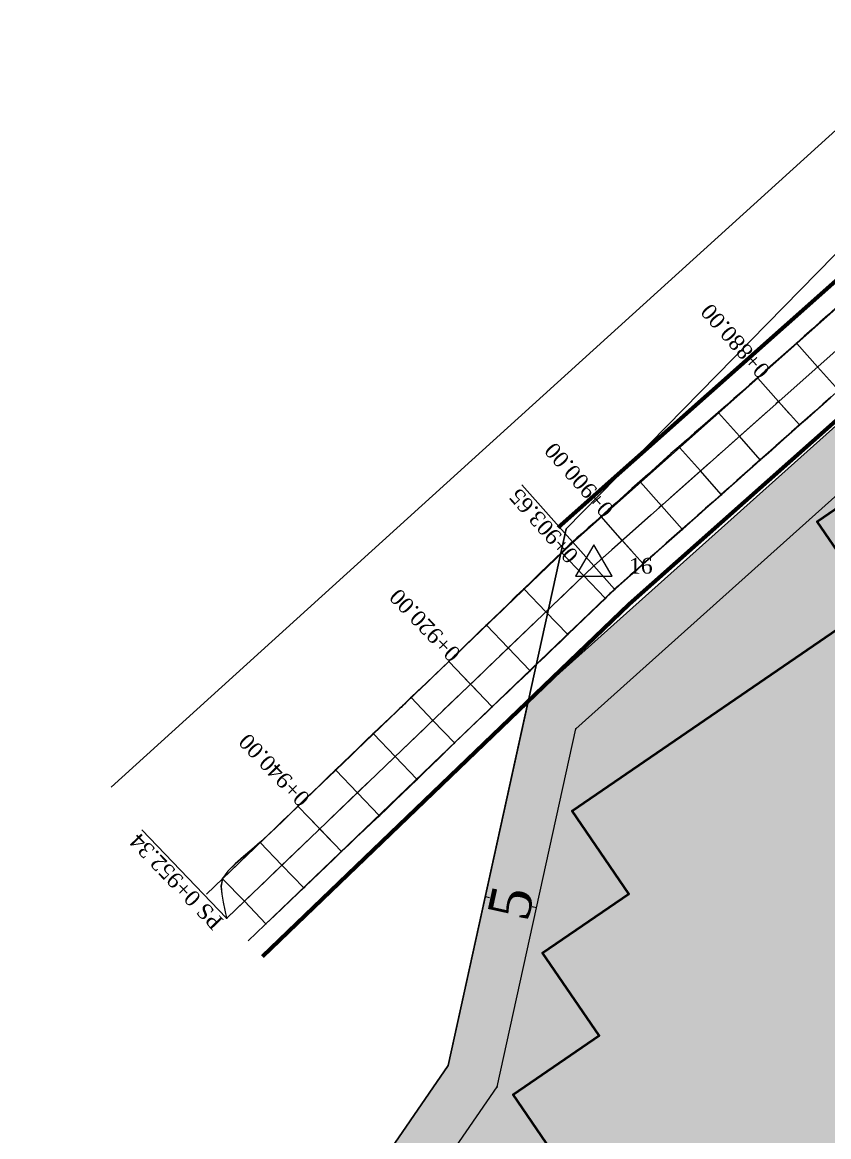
# Model space of a CAD drawing. Header units: metres. Extents: x 478603 to 489313, y 4282657 to 4289463.
# Drawn here: x 479229.6 to 479306.8, y 4287593.2 to 4287699.8 of the extents above; entities that cross this region are included whole.
import ezdxf

# ---------------------------------------------------------------- set-up
doc = ezdxf.new("R2010")
doc.units = ezdxf.units.M
for name, color, linetype, lineweight in [('ADAKENARI', 18, 'Continuous', 0), ('EKS', 5, 'Continuous', 0), ('EKSENLER', 3, 'Continuous', 0), ('EYLUL_REV', 8, 'Continuous', 0), ('HAT_HIZLI_TREN', 18, 'Continuous', 0), ('HDA', 30, 'Continuous', 0), ('HDO', 30, 'Continuous', 0), ('KALDIRIM', 11, 'Continuous', 0), ('KDA', 150, 'Continuous', 20), ('KDO', 150, 'Continuous', 20), ('KYA', 1, 'Continuous', 20), ('KYO', 1, 'Continuous', 20), ('PARSEL_ALAN', 254, 'Continuous', 0), ('PARSEL_SERA_ALAN', 9, 'Continuous', 40), ('PL_ALİNMAN', 1, 'Continuous', 0), ('PL_ENKESIT', 1, 'Continuous', 0), ('PL_KM', 4, 'Continuous', 0), ('PL_KMYAZI', 30, 'Continuous', 0), ('PL_SEMBOL', 7, 'Continuous', 0), ('PL_SOME', 7, 'Continuous', 0), ('PL_TOTFKM', 7, 'Continuous', 0), ('ROL_CEPHE', 1, 'Continuous', 0), ('SEV_KYA_HDA', 3, 'Continuous', 0), ('SEV_KYO_HDO', 3, 'Continuous', 0), ('SEV_YKA_KDA', 3, 'Continuous', 0), ('SEV_YKO_KDO', 3, 'Continuous', 0), ('SNR_PLANONAMAA', 233, 'Continuous', 0), ('SNR_YAPIYAK', 18, 'Continuous', 0), ('YKA', 33, 'Continuous', 0), ('YKO', 33, 'Continuous', 0)]:
    doc.layers.add(name, color=color, linetype=linetype, lineweight=lineweight)
doc.styles.get("Standard").update_dxf_attribs({"font": 'times.ttf'})

# ---------------------------------------------------------------- blocks, each defined once
blk = doc.blocks.new('3')
at = {"layer": 'PL_SEMBOL'}
for p, q in [((0, 2), (-1.75, -1)), ((1.75, -1), (0, 2)), ((0.125, 0.125), (-0.125, -0.125)), ((-0.125, 0.125), (0.125, -0.125)), ((-1.75, -1), (1.75, -1))]:
    blk.add_line(p, q, dxfattribs=at)

msp = doc.modelspace()

# ---------------------------------------------------------------- hatches: boundary and pattern name
at = {"layer": 'PARSEL_ALAN'}
msp.add_hatch(color=256, dxfattribs=at).paths.add_polyline_path([(479429.65, 4287416.69), (479371.07, 4287452.6), (479351.64, 4287464.65), (479322.49, 4287488.72), (479283.68, 4287509.41), (479286.76, 4287515.02), (479229.63, 4287540.63), (479270.39, 4287599.96), (479278.04, 4287634.83), (479388.45, 4287733.64), (479502.7, 4287618.71), (479572.02, 4287670.37), (479621.96, 4287651.52), (479656.56, 4287644.88), (479582.18, 4287593.92), (479604.78, 4287560.92), (479505.79, 4287493.1), (479517.09, 4287476.6)])
at = {"layer": 'PARSEL_SERA_ALAN'}
msp.add_hatch(color=256, dxfattribs=at).paths.add_polyline_path([(479587.66, 4287647.38), (479595.91, 4287653.03), (479601.34, 4287645.11), (479609.59, 4287650.77), (479615.01, 4287642.85), (479619.14, 4287645.67), (479624.56, 4287637.75), (479570.94, 4287601.01), (479592.65, 4287569.34), (479493.65, 4287501.51), (479509.93, 4287477.75), (479431.56, 4287424.06), (479426.13, 4287431.98), (479422.01, 4287429.16), (479416.58, 4287437.07), (479412.46, 4287434.25), (479407.03, 4287442.17), (479402.91, 4287439.34), (479392.05, 4287455.18), (479387.93, 4287452.36), (479382.5, 4287460.28), (479378.38, 4287457.45), (479372.95, 4287465.37), (479368.83, 4287462.54), (479363.4, 4287470.46), (479359.28, 4287467.64), (479353.85, 4287475.56), (479349.73, 4287472.73), (479338.87, 4287488.57), (479334.75, 4287485.74), (479323.9, 4287501.58), (479319.77, 4287498.76), (479314.35, 4287506.68), (479310.22, 4287503.85), (479304.8, 4287511.77), (479300.67, 4287508.94), (479289.82, 4287524.78), (479285.7, 4287521.96), (479280.27, 4287529.88), (479276.14, 4287527.05), (479270.72, 4287534.97), (479266.59, 4287532.14), (479261.17, 4287540.06), (479257.04, 4287537.24), (479251.62, 4287545.16), (479246.19, 4287553.08), (479266.82, 4287567.21), (479261.39, 4287575.13), (479282.01, 4287589.26), (479276.59, 4287597.18), (479284.84, 4287602.83), (479279.41, 4287610.75), (479287.66, 4287616.4), (479282.24, 4287624.32), (479311.11, 4287644.1), (479305.68, 4287652.02), (479363.43, 4287691.58), (479358, 4287699.5), (479391, 4287722.11), (479407.28, 4287698.35), (479411.41, 4287701.18), (479422.26, 4287685.34), (479426.38, 4287688.17), (479442.66, 4287664.41), (479446.78, 4287667.23), (479463.06, 4287643.47), (479467.19, 4287646.3), (479483.46, 4287622.54), (479487.59, 4287625.37), (479498.44, 4287609.53), (479576.81, 4287663.22)])

# ---------------------------------------------------------------- linework, layer by layer
at = {"layer": 'ADAKENARI', "lineweight": 100}
for p, q in [((479381.72, 4287741.04), (479280.91, 4287651.45)), ((479287.7, 4287644.1), (479388.45, 4287733.64)), ((479252.6, 4287610.4), (479287.7, 4287644.1))]:
    msp.add_line(p, q, dxfattribs=at)
at = {"layer": 'ADAKENARI'}
msp.add_polyline3d([(479286.76, 4287515.02, 0), (479229.63, 4287540.63, 0), (479270.39, 4287599.96, 0), (479278.04, 4287634.83, 0)], dxfattribs=at)
at = {"layer": 'EKS'}
for p in [(479305.73, 4287666.81, 902.35), (479301.99, 4287663.49, 902.3), (479298.25, 4287660.17, 902.25), (479294.51, 4287656.85, 902.2), (479290.78, 4287653.52, 902.15), (479287.04, 4287650.2, 902.1), (479284.31, 4287647.78, 902.06), (479283.34, 4287646.84, 902.05), (479279.73, 4287643.38, 902), (479276.12, 4287639.92, 901.95), (479272.52, 4287636.45, 901.9), (479268.91, 4287632.99, 901.85), (479265.3, 4287629.53, 901.8), (479261.7, 4287626.07, 901.75), (479258.09, 4287622.6, 901.7), (479254.48, 4287619.14, 901.65), (479250.88, 4287615.68, 901.6), (479249.19, 4287614.06, 901.6)]:
    msp.add_point(p, dxfattribs=at)
at = {"layer": 'EKSENLER'}
for p, q in [((479284.31, 4287647.78), (479385.09, 4287737.34)), ((479249.19, 4287614.06), (479284.31, 4287647.78))]:
    msp.add_line(p, q, dxfattribs=at)
at = {"layer": 'EYLUL_REV'}
msp.add_polyline3d([(479396.81, 4287763.06, 0), (479353.92, 4287722.46, 0), (479344.84, 4287703.94, 0), (479334.32, 4287692.88, 0), (479327.35, 4287687.73, 0), (479322.65, 4287685.28, 0), (479308.9, 4287679.1, 0), (479281.66, 4287651.32, 0), (479270.39, 4287599.96, 0), (479229.63, 4287540.63, 0)], dxfattribs=at)
at = {"layer": 'HAT_HIZLI_TREN'}
msp.add_line((479379.12, 4287754.41, 119.22), (479238.15, 4287626.61, 119.22), dxfattribs=at)
at = {"layer": 'HDA'}
for points in [[(479307.46, 4287672.38, 902.28), (479306.72, 4287671.72, 902.27), (479305.97, 4287671.05, 902.26), (479305.22, 4287670.39, 902.25), (479304.47, 4287669.72, 902.24), (479303.73, 4287669.06, 902.24), (479302.98, 4287668.4, 902.23), (479302.23, 4287667.73, 902.22), (479301.48, 4287667.07, 902.21), (479300.74, 4287666.4, 902.2), (479299.99, 4287665.74, 902.19), (479299.24, 4287665.07, 902.18), (479298.49, 4287664.41, 902.17), (479297.75, 4287663.75, 902.16), (479297, 4287663.08, 902.15), (479296.25, 4287662.42, 902.14), (479295.5, 4287661.75, 902.13), (479294.76, 4287661.09, 902.12), (479294.01, 4287660.42, 902.11), (479293.26, 4287659.76, 902.1), (479292.51, 4287659.1, 902.09), (479291.77, 4287658.43, 902.08), (479291.02, 4287657.77, 902.07), (479290.28, 4287657.11, 902.06), (479289.53, 4287656.44, 902.05), (479288.78, 4287655.77, 902.04), (479288.02, 4287655.1, 902.03), (479287.25, 4287654.42, 902.02), (479286.49, 4287653.74, 902.01), (479285.75, 4287653.08, 902), (479285.04, 4287652.45, 901.99), (479284.41, 4287651.89, 901.98), (479283.82, 4287651.37, 901.97), (479283.26, 4287650.87, 901.96), (479282.73, 4287650.41, 901.96), (479282.31, 4287650.03, 901.95), (479282.06, 4287649.8, 901.96), (479281.9, 4287649.64, 901.97), (479281.76, 4287649.5, 901.98), (479281.57, 4287649.32, 901.98), (479281.25, 4287649.01, 902), (479280.68, 4287648.46, 901.99), (479279.96, 4287647.77, 901.98), (479279.19, 4287647.04, 901.97), (479278.41, 4287646.29, 901.96), (479277.65, 4287645.55, 901.95), (479276.9, 4287644.84, 901.94), (479276.18, 4287644.15, 901.93), (479275.47, 4287643.46, 901.92), (479274.75, 4287642.77, 901.91), (479274.04, 4287642.09, 901.9), (479272.26, 4287640.38, 901.96)], [(479265.26, 4287633.66, 901.88), (479263.22, 4287631.7, 901.75), (479262.5, 4287631.01, 901.74), (479261.78, 4287630.32, 901.73), (479261.05, 4287629.62, 901.72), (479260.33, 4287628.93, 901.71), (479259.61, 4287628.24, 901.7), (479258.89, 4287627.54, 901.69), (479258.17, 4287626.85, 901.68), (479257.44, 4287626.16, 901.67), (479256.72, 4287625.47, 901.66), (479256, 4287624.77, 901.65), (479255.29, 4287624.08, 901.64), (479254.58, 4287623.39, 901.63), (479253.87, 4287622.69, 901.62), (479253.14, 4287622, 901.61), (479252.4, 4287621.31, 901.6), (479251.61, 4287620.62, 901.59), (479250.81, 4287619.94, 901.58), (479250.02, 4287619.25, 901.57), (479249.3, 4287618.56, 901.56), (479248.79, 4287617.85, 901.55), (479248.65, 4287617.11, 901.55), (479248.71, 4287616.35, 901.55), (479248.85, 4287615.59, 901.55), (479249.01, 4287614.83, 901.55), (479249.18, 4287614.06, 901.55)]]:
    msp.add_polyline3d(points, dxfattribs=at)
for p in [(479303.73, 4287669.06, 902.24), (479299.99, 4287665.74, 902.19), (479296.25, 4287662.42, 902.14), (479292.51, 4287659.1, 902.09), (479288.78, 4287655.77, 902.04), (479285.04, 4287652.45, 901.99), (479282.31, 4287650.03, 901.95), (479281.25, 4287649.01, 902), (479277.65, 4287645.55, 901.95), (479274.04, 4287642.09, 901.9), (479263.22, 4287631.7, 901.75), (479259.61, 4287628.24, 901.7), (479256, 4287624.77, 901.65), (479252.4, 4287621.31, 901.6), (479248.79, 4287617.85, 901.55), (479249.18, 4287614.06, 901.55)]:
    msp.add_point(p, dxfattribs=at)
at = {"layer": 'HDO'}
for points in [[(479306.98, 4287663.9, 902.23), (479306.23, 4287663.23, 902.22), (479305.48, 4287662.57, 902.21), (479304.74, 4287661.9, 902.2), (479303.99, 4287661.24, 902.19), (479303.24, 4287660.57, 902.18), (479302.49, 4287659.91, 902.17), (479301.75, 4287659.25, 902.16), (479301, 4287658.58, 902.15), (479300.25, 4287657.92, 902.14), (479299.5, 4287657.25, 902.13), (479298.76, 4287656.59, 902.12), (479298.01, 4287655.92, 902.11), (479297.26, 4287655.26, 902.1), (479296.51, 4287654.6, 902.09), (479295.77, 4287653.93, 902.08), (479295.02, 4287653.27, 902.07), (479294.28, 4287652.61, 902.06), (479293.53, 4287651.94, 902.05), (479292.78, 4287651.27, 902.04), (479292.02, 4287650.6, 902.03), (479291.25, 4287649.92, 902.02), (479290.49, 4287649.24, 902.01), (479289.75, 4287648.58, 902), (479289.04, 4287647.95, 901.99), (479288.4, 4287647.39, 901.98), (479287.81, 4287646.86, 901.97), (479287.24, 4287646.36, 901.96), (479286.72, 4287645.9, 901.96), (479286.31, 4287645.53, 901.95), (479286.09, 4287645.32, 901.96), (479285.96, 4287645.21, 901.97), (479285.86, 4287645.1, 901.98), (479285.71, 4287644.96, 901.98), (479285.42, 4287644.67, 902), (479284.85, 4287644.13, 901.99), (479284.14, 4287643.44, 901.98), (479283.37, 4287642.7, 901.97), (479282.58, 4287641.95, 901.96), (479281.81, 4287641.21, 901.95), (479281.07, 4287640.5, 901.94), (479280.35, 4287639.8, 901.93), (479279.63, 4287639.12, 901.92), (479278.92, 4287638.43, 901.91), (479278.21, 4287637.75, 901.9), (479275.84, 4287635.47, 901.96)], [(479270.15, 4287630.01, 901.9), (479267.39, 4287627.36, 901.75), (479266.67, 4287626.67, 901.74), (479265.94, 4287625.97, 901.73), (479265.22, 4287625.28, 901.72), (479264.5, 4287624.59, 901.71), (479263.78, 4287623.89, 901.7), (479263.06, 4287623.2, 901.69), (479262.34, 4287622.51, 901.68), (479261.62, 4287621.82, 901.67), (479260.9, 4287621.12, 901.66), (479260.17, 4287620.43, 901.65), (479258.7, 4287619.01, 901.7)]]:
    msp.add_polyline3d(points, dxfattribs=at)
for p in [(479303.99, 4287661.24, 902.19), (479300.25, 4287657.92, 902.14), (479296.51, 4287654.6, 902.09), (479292.78, 4287651.27, 902.04), (479289.04, 4287647.95, 901.99), (479286.31, 4287645.53, 901.95), (479285.42, 4287644.67, 902), (479281.81, 4287641.21, 901.95), (479278.21, 4287637.75, 901.9), (479267.39, 4287627.36, 901.75), (479263.78, 4287623.89, 901.7), (479260.17, 4287620.43, 901.65), (479249.19, 4287614.05, 901.55)]:
    msp.add_point(p, dxfattribs=at)
at = {"layer": 'KALDIRIM'}
for p, q in [((479383.07, 4287739.56), (479282.27, 4287649.98)), ((479286.34, 4287645.57), (479387.11, 4287735.12)), ((479282.27, 4287649.98), (479247.27, 4287616.37)), ((479251.26, 4287611.89), (479286.34, 4287645.57))]:
    msp.add_line(p, q, dxfattribs=at)
at = {"layer": 'KDA'}
msp.add_polyline3d([(479270.97, 4287639.13, 901.91), (479270.94, 4287639.1, 901.9), (479270.91, 4287639.07, 901.9), (479270.85, 4287639.02, 901.89), (479270.73, 4287638.9, 901.87), (479270.44, 4287638.62, 901.82), (479269.83, 4287638.04, 901.77), (479269.06, 4287637.31, 901.7), (479268.24, 4287636.53, 901.64), (479267.46, 4287635.78, 901.57), (479266.82, 4287635.17, 901.52), (479266.45, 4287634.81, 901.63), (479266.23, 4287634.59, 901.7), (479266.06, 4287634.43, 901.75), (479265.91, 4287634.28, 901.79), (479265.77, 4287634.14, 901.84)], dxfattribs=at)
for p in [(479270.44, 4287638.62, 901.82), (479266.82, 4287635.17, 901.52)]:
    msp.add_point(p, dxfattribs=at)
at = {"layer": 'KDO'}
for points in [[(479274.66, 4287634.35, 901.9), (479274.74, 4287634.43, 901.88), (479274.81, 4287634.5, 901.87), (479274.85, 4287634.54, 901.86), (479274.82, 4287634.51, 901.85), (479274.59, 4287634.29, 901.8), (479274, 4287633.72, 901.78), (479273.21, 4287632.96, 901.74), (479272.37, 4287632.16, 901.7), (479271.58, 4287631.4, 901.67), (479270.99, 4287630.83, 901.64), (479270.75, 4287630.6, 901.75), (479270.72, 4287630.57, 901.77), (479270.76, 4287630.61, 901.78), (479270.82, 4287630.67, 901.82), (479270.9, 4287630.74, 901.85)], [(479256.66, 4287617.07, 901.66), (479256.72, 4287617.13, 901.64), (479256.77, 4287617.18, 901.62), (479256.8, 4287617.21, 901.62), (479256.77, 4287617.18, 901.61), (479256.56, 4287616.98, 901.55), (479256.03, 4287616.47, 901.55), (479255.32, 4287615.79, 901.54), (479254.55, 4287615.05, 901.53), (479253.76, 4287614.28, 901.52), (479252.95, 4287613.51, 901.52)]]:
    msp.add_polyline3d(points, dxfattribs=at)
for p in [(479274.59, 4287634.29, 901.8), (479270.99, 4287630.83, 901.64), (479256.56, 4287616.98, 901.55), (479252.95, 4287613.51, 901.52)]:
    msp.add_point(p, dxfattribs=at)
at = {"layer": 'KYA'}
for points in [[(479307.44, 4287672.41, 902.67), (479306.69, 4287671.74, 902.65), (479305.94, 4287671.08, 902.63), (479305.2, 4287670.42, 902.61), (479304.45, 4287669.75, 902.59), (479303.7, 4287669.09, 902.57), (479302.96, 4287668.42, 902.56), (479302.21, 4287667.75, 902.54), (479301.46, 4287667.09, 902.52), (479300.72, 4287666.42, 902.5), (479299.97, 4287665.76, 902.48), (479299.22, 4287665.1, 902.5), (479298.47, 4287664.43, 902.53), (479297.72, 4287663.77, 902.55), (479296.97, 4287663.11, 902.58), (479296.22, 4287662.45, 902.6), (479295.47, 4287661.79, 902.69), (479294.71, 4287661.14, 902.78), (479293.96, 4287660.48, 902.87), (479293.2, 4287659.83, 902.96), (479292.45, 4287659.17, 903.05), (479291.7, 4287658.51, 903.03), (479290.96, 4287657.84, 903.01), (479290.21, 4287657.18, 902.98), (479289.47, 4287656.51, 902.96), (479288.72, 4287655.84, 902.93), (479287.96, 4287655.16, 902.86), (479287.2, 4287654.48, 902.79), (479286.44, 4287653.8, 902.72), (479285.7, 4287653.13, 902.65), (479285, 4287652.5, 902.59), (479284.37, 4287651.93, 902.57), (479283.78, 4287651.41, 902.55), (479283.22, 4287650.91, 902.54), (479282.7, 4287650.45, 902.52), (479282.27, 4287650.07, 902.51), (479282.02, 4287649.84, 902.5), (479281.86, 4287649.68, 902.49), (479281.72, 4287649.54, 902.49), (479281.54, 4287649.36, 902.48), (479281.22, 4287649.05, 902.47), (479280.64, 4287648.49, 902.45), (479279.93, 4287647.81, 902.43), (479279.16, 4287647.07, 902.41), (479278.39, 4287646.32, 902.38), (479277.62, 4287645.58, 902.36), (479276.87, 4287644.86, 902.29), (479276.14, 4287644.15, 902.23), (479275.42, 4287643.45, 902.16), (479274.71, 4287642.76, 902.1), (479274.03, 4287642.1, 902.04), (479273.39, 4287641.48, 902.01), (479272.78, 4287640.88, 901.99), (479272.17, 4287640.3, 901.96), (479271.57, 4287639.71, 901.93), (479270.97, 4287639.13, 901.91)], [(479265.77, 4287634.14, 901.84), (479265.28, 4287633.68, 901.88), (479264.79, 4287633.22, 901.92), (479264.29, 4287632.75, 901.96), (479263.77, 4287632.26, 902.01), (479263.2, 4287631.72, 902.05), (479262.53, 4287631.08, 902.01), (479261.82, 4287630.39, 901.95), (479261.08, 4287629.67, 901.9), (479260.34, 4287628.96, 901.85), (479259.6, 4287628.24, 901.8), (479258.88, 4287627.54, 901.79), (479258.15, 4287626.85, 901.78), (479257.43, 4287626.16, 901.77), (479256.71, 4287625.47, 901.76), (479256, 4287624.78, 901.76), (479255.28, 4287624.09, 901.75), (479254.57, 4287623.4, 901.74), (479253.86, 4287622.7, 901.73), (479253.14, 4287622.01, 901.72), (479252.39, 4287621.32, 901.71), (479251.6, 4287620.63, 901.7), (479250.8, 4287619.95, 901.69), (479250.01, 4287619.26, 901.69), (479249.3, 4287618.57, 901.68), (479248.78, 4287617.86, 901.67), (479248.64, 4287617.12, 901.65), (479248.71, 4287616.36, 901.64), (479248.84, 4287615.6, 901.62), (479249.01, 4287614.83, 901.6), (479249.18, 4287614.06, 901.58)]]:
    msp.add_polyline3d(points, dxfattribs=at)
for p in [(479303.7, 4287669.09, 902.57), (479299.97, 4287665.76, 902.48), (479296.22, 4287662.45, 902.6), (479292.45, 4287659.17, 903.05), (479288.72, 4287655.84, 902.93), (479285, 4287652.5, 902.59), (479282.27, 4287650.07, 902.51), (479281.22, 4287649.05, 902.47), (479277.62, 4287645.58, 902.36), (479274.03, 4287642.1, 902.04), (479263.2, 4287631.72, 902.05), (479259.6, 4287628.24, 901.8), (479256, 4287624.78, 901.76), (479252.39, 4287621.32, 901.71), (479248.78, 4287617.86, 901.67), (479249.18, 4287614.06, 901.58)]:
    msp.add_point(p, dxfattribs=at)
at = {"layer": 'KYO'}
for points in [[(479307, 4287663.88, 902.49), (479306.25, 4287663.21, 902.48), (479305.5, 4287662.55, 902.46), (479304.75, 4287661.88, 902.45), (479304, 4287661.22, 902.44), (479303.26, 4287660.56, 902.43), (479302.51, 4287659.89, 902.42), (479301.76, 4287659.23, 902.41), (479301.02, 4287658.56, 902.41), (479300.27, 4287657.9, 902.4), (479299.52, 4287657.23, 902.38), (479298.77, 4287656.57, 902.37), (479298.02, 4287655.91, 902.35), (479297.28, 4287655.24, 902.34), (479296.53, 4287654.58, 902.32), (479295.78, 4287653.91, 902.32), (479295.04, 4287653.25, 902.32), (479294.29, 4287652.59, 902.32), (479293.55, 4287651.92, 902.32), (479292.79, 4287651.25, 902.32), (479292.03, 4287650.58, 902.3), (479291.27, 4287649.9, 902.27), (479290.51, 4287649.23, 902.25), (479289.76, 4287648.56, 902.23), (479289.05, 4287647.94, 902.21), (479288.42, 4287647.37, 902.19), (479287.82, 4287646.85, 902.18), (479287.26, 4287646.35, 902.17), (479286.74, 4287645.88, 902.16), (479286.32, 4287645.51, 902.15), (479286.1, 4287645.31, 902.15), (479285.98, 4287645.19, 902.15), (479285.87, 4287645.09, 902.15), (479285.72, 4287644.95, 902.15), (479285.43, 4287644.66, 902.15), (479284.87, 4287644.12, 902.15), (479284.15, 4287643.43, 902.15), (479283.38, 4287642.69, 902.15), (479282.6, 4287641.93, 902.15), (479281.83, 4287641.19, 902.15), (479281.09, 4287640.48, 902.13), (479280.36, 4287639.79, 902.12), (479279.65, 4287639.1, 902.1), (479278.93, 4287638.42, 902.09), (479278.22, 4287637.73, 902.07), (479277.51, 4287637.06, 902.04), (479276.79, 4287636.38, 902), (479276.08, 4287635.7, 901.97), (479275.37, 4287635.03, 901.94), (479274.66, 4287634.35, 901.9)], [(479270.9, 4287630.74, 901.85), (479270.2, 4287630.06, 901.89), (479269.51, 4287629.38, 901.94), (479268.81, 4287628.7, 901.98), (479268.11, 4287628.02, 902.03), (479267.41, 4287627.33, 902.07), (479266.69, 4287626.64, 902.06), (479265.97, 4287625.95, 902.05), (479265.25, 4287625.26, 902.04), (479264.53, 4287624.57, 902.03), (479263.8, 4287623.87, 902.02), (479263.08, 4287623.18, 901.96), (479262.35, 4287622.49, 901.91), (479261.62, 4287621.8, 901.85), (479260.9, 4287621.11, 901.79), (479260.18, 4287620.43, 901.73), (479259.47, 4287619.75, 901.72), (479258.77, 4287619.08, 901.7), (479258.06, 4287618.41, 901.69), (479257.36, 4287617.74, 901.67), (479256.66, 4287617.07, 901.66)]]:
    msp.add_polyline3d(points, dxfattribs=at)
for p in [(479304, 4287661.22, 902.44), (479300.27, 4287657.9, 902.4), (479296.53, 4287654.58, 902.32), (479292.79, 4287651.25, 902.32), (479289.05, 4287647.94, 902.21), (479286.32, 4287645.51, 902.15), (479285.43, 4287644.66, 902.15), (479281.83, 4287641.19, 902.15), (479278.22, 4287637.73, 902.07), (479267.41, 4287627.33, 902.07), (479263.8, 4287623.87, 902.02), (479260.18, 4287620.43, 901.73), (479249.2, 4287614.05, 901.58)]:
    msp.add_point(p, dxfattribs=at)
at = {"layer": 'PARSEL_ALAN'}
for points in [[(479429.65, 4287416.69, 903.68), (479371.07, 4287452.6, 902.97), (479351.64, 4287464.65, 902.76), (479322.49, 4287488.72, 902.46), (479283.68, 4287509.41, 901.86), (479286.76, 4287515.02, 902.06), (479229.63, 4287540.63, 901.71), (479270.39, 4287599.96, 902.1), (479278.04, 4287634.83, 901.99), (479388.45, 4287733.64, 902.8), (479502.7, 4287618.71, 903.15), (479572.02, 4287670.37, 904.9), (479621.96, 4287651.52, 907.46), (479656.56, 4287644.88, 925.19), (479582.18, 4287593.92, 921.25), (479604.78, 4287560.92, 921.25), (479505.79, 4287493.1, 916), (479517.09, 4287476.6, 916), (479429.65, 4287416.69, 903.68)], [(479429.65, 4287416.69, 0), (479371.07, 4287452.6, 0), (479351.64, 4287464.65, 0), (479322.49, 4287488.72, 0), (479283.68, 4287509.41, 0), (479286.76, 4287515.02, 0), (479229.63, 4287540.63, 0), (479270.39, 4287599.96, 0), (479278.04, 4287634.83, 0), (479388.45, 4287733.64, 0), (479502.7, 4287618.71, 0), (479572.02, 4287670.37, 0), (479621.96, 4287651.52, 0), (479656.56, 4287644.88, 0), (479582.18, 4287593.92, 0), (479604.78, 4287560.92, 0), (479505.79, 4287493.1, 0), (479517.09, 4287476.6, 0), (479429.65, 4287416.69, 0)]]:
    msp.add_polyline3d(points, close=True, dxfattribs=at)
at = {"layer": 'PARSEL_SERA_ALAN'}
msp.add_polyline3d([(479282.01, 4287589.26, 0), (479276.59, 4287597.18, 0), (479284.84, 4287602.83, 0), (479279.41, 4287610.75, 0), (479287.66, 4287616.4, 0), (479282.24, 4287624.32, 0), (479311.11, 4287644.1, 0), (479305.68, 4287652.02, 0), (479363.43, 4287691.58, 0), (479358, 4287699.5, 0), (479391, 4287722.11, 0)], dxfattribs=at)
msp.add_polyline3d([(479282.01, 4287589.26, 0), (479276.59, 4287597.18, 0), (479284.84, 4287602.83, 0), (479279.41, 4287610.75, 0), (479287.66, 4287616.4, 0), (479282.24, 4287624.32, 0), (479311.11, 4287644.1, 0), (479305.68, 4287652.02, 0), (479363.43, 4287691.58, 0), (479358, 4287699.5, 0), (479391, 4287722.11, 0)], dxfattribs=at)
at = {"layer": 'PL_ALİNMAN'}
for p, q in [((479306.6, 4287667.59), (479302.87, 4287664.27)), ((479302.12, 4287663.6), (479301.74, 4287663.27)), ((479301, 4287662.61), (479297.26, 4287659.29)), ((479296.51, 4287658.62), (479296.14, 4287658.29)), ((479295.39, 4287657.62), (479291.65, 4287654.3)), ((479290.91, 4287653.64), (479290.53, 4287653.31)), ((479289.78, 4287652.64), (479286.05, 4287649.32)), ((479285.3, 4287648.66), (479284.93, 4287648.32)), ((479284.31, 4287647.78), (479280.7, 4287644.31)), ((479279.98, 4287643.62), (479279.62, 4287643.27)), ((479278.9, 4287642.58), (479275.29, 4287639.12)), ((479274.57, 4287638.43), (479274.21, 4287638.08)), ((479273.49, 4287637.39), (479269.88, 4287633.92)), ((479269.16, 4287633.23), (479268.8, 4287632.89)), ((479268.08, 4287632.19), (479264.47, 4287628.73)), ((479262.67, 4287627), (479259.06, 4287623.54)), ((479263.75, 4287628.04), (479263.39, 4287627.69)), ((479258.34, 4287622.84), (479257.98, 4287622.5)), ((479257.26, 4287621.8), (479253.65, 4287618.34)), ((479252.93, 4287617.65), (479252.57, 4287617.3)), ((479251.85, 4287616.61), (479249.19, 4287614.06))]:
    msp.add_line(p, q, dxfattribs=at)
at = {"layer": 'PL_ENKESIT'}
for points in [[(479307.74, 4287664.54, 902.5), (479307.73, 4287664.56, 902.24), (479307.72, 4287664.57, 902.29), (479305.73, 4287666.81, 902.35), (479303.73, 4287669.05, 902.29), (479303.73, 4287669.06, 902.24), (479303.7, 4287669.09, 902.57)], [(479304, 4287661.22, 902.44), (479303.99, 4287661.24, 902.19), (479303.98, 4287661.25, 902.24), (479301.99, 4287663.49, 902.3), (479300, 4287665.73, 902.24), (479299.99, 4287665.74, 902.19), (479299.97, 4287665.76, 902.48)], [(479300.27, 4287657.9, 902.4), (479300.25, 4287657.92, 902.14), (479300.24, 4287657.92, 902.19), (479298.25, 4287660.17, 902.25), (479296.26, 4287662.41, 902.19), (479296.25, 4287662.42, 902.14), (479296.22, 4287662.45, 902.6)], [(479296.53, 4287654.58, 902.32), (479296.51, 4287654.6, 902.09), (479296.51, 4287654.6, 902.14), (479294.51, 4287656.85, 902.2), (479292.52, 4287659.09, 902.14), (479292.51, 4287659.1, 902.09), (479292.45, 4287659.17, 903.05)], [(479292.79, 4287651.25, 902.32), (479292.78, 4287651.27, 902.04), (479292.77, 4287651.28, 902.09), (479290.78, 4287653.52, 902.15), (479288.78, 4287655.77, 902.09), (479288.78, 4287655.77, 902.04), (479288.72, 4287655.84, 902.93)], [(479289.05, 4287647.94, 902.21), (479289.04, 4287647.95, 901.99), (479289.03, 4287647.96, 902.04), (479287.04, 4287650.2, 902.1), (479285.05, 4287652.45, 902.04), (479285.04, 4287652.45, 901.99), (479285, 4287652.5, 902.59)], [(479286.32, 4287645.51, 902.15), (479286.31, 4287645.53, 901.95), (479286.3, 4287645.53, 902), (479284.31, 4287647.78, 902.06), (479282.32, 4287650.02, 902), (479282.31, 4287650.03, 901.95), (479282.27, 4287650.07, 902.51)], [(479285.43, 4287644.66, 902.15), (479285.42, 4287644.67, 902), (479285.41, 4287644.68, 902.05), (479283.34, 4287646.84, 902.05), (479281.26, 4287649.01, 902.05), (479281.25, 4287649.01, 902), (479281.22, 4287649.05, 902.47)], [(479281.83, 4287641.19, 902.15), (479281.81, 4287641.21, 901.95), (479281.81, 4287641.22, 902), (479279.73, 4287643.38, 902), (479277.65, 4287645.54, 902), (479277.65, 4287645.55, 901.95), (479277.62, 4287645.58, 902.36)], [(479278.22, 4287637.73, 902.07), (479278.21, 4287637.75, 901.9), (479278.2, 4287637.75, 901.95), (479276.12, 4287639.92, 901.95), (479274.05, 4287642.08, 901.95), (479274.04, 4287642.09, 901.9), (479274.03, 4287642.1, 902.04)], [(479274.59, 4287634.29, 901.8), (479274.59, 4287634.29, 901.9), (479272.52, 4287636.45, 901.9), (479270.44, 4287638.62, 901.9), (479270.44, 4287638.62, 901.82)], [(479270.99, 4287630.83, 901.64), (479270.99, 4287630.83, 901.85), (479268.91, 4287632.99, 901.85), (479266.83, 4287635.16, 901.85), (479266.82, 4287635.17, 901.52)], [(479267.41, 4287627.33, 902.07), (479267.39, 4287627.36, 901.75), (479267.38, 4287627.36, 901.8), (479265.3, 4287629.53, 901.8), (479263.23, 4287631.69, 901.8), (479263.22, 4287631.7, 901.75), (479263.2, 4287631.72, 902.05)], [(479263.8, 4287623.87, 902.02), (479263.78, 4287623.89, 901.7), (479263.77, 4287623.9, 901.75), (479261.7, 4287626.07, 901.75), (479259.62, 4287628.23, 901.75), (479259.61, 4287628.24, 901.7), (479259.6, 4287628.24, 901.8)], [(479260.18, 4287620.43, 901.73), (479260.17, 4287620.43, 901.65), (479260.17, 4287620.44, 901.7), (479258.09, 4287622.6, 901.7), (479256.01, 4287624.77, 901.7), (479256, 4287624.77, 901.65), (479256, 4287624.78, 901.76)], [(479256.56, 4287616.98, 901.55), (479256.56, 4287616.98, 901.65), (479254.48, 4287619.14, 901.65), (479252.4, 4287621.3, 901.65), (479252.4, 4287621.31, 901.6), (479252.39, 4287621.32, 901.71)], [(479252.95, 4287613.51, 901.52), (479252.95, 4287613.51, 901.6), (479250.88, 4287615.68, 901.6), (479248.8, 4287617.84, 901.6), (479248.79, 4287617.85, 901.55), (479248.78, 4287617.86, 901.67)], [(479249.2, 4287614.05, 901.58), (479249.19, 4287614.05, 901.55), (479249.19, 4287614.06, 901.6), (479249.18, 4287614.06, 901.55), (479249.18, 4287614.06, 901.58)]]:
    msp.add_polyline3d(points, dxfattribs=at)
at = {"layer": 'PL_KM'}
for p, q in [((479300.99, 4287664.61), (479302.98, 4287662.37)), ((479286.04, 4287651.32), (479288.04, 4287649.08)), ((479271.48, 4287637.54), (479273.56, 4287635.37)), ((479257.05, 4287623.69), (479259.13, 4287621.52))]:
    msp.add_line(p, q, dxfattribs=at)
at = {"layer": 'PL_SOME'}
msp.add_point((479284.31, 4287647.78), dxfattribs=at)
at = {"layer": 'ROL_CEPHE'}
for p, q in [((479273.94, 4287616.13), (479274.33, 4287616.04)), ((479278.82, 4287615.06), (479278.43, 4287615.14))]:
    msp.add_line(p, q, dxfattribs=at)
at = {"layer": 'SEV_KYA_HDA'}
for p, q in [((479305.94, 4287671.08, 902.63), (479305.97, 4287671.05, 902.26)), ((479304.45, 4287669.75, 902.59), (479304.46, 4287669.74, 902.42)), ((479302.96, 4287668.42, 902.56), (479302.98, 4287668.4, 902.23)), ((479301.46, 4287667.09, 902.52), (479301.47, 4287667.08, 902.36)), ((479299.97, 4287665.76, 902.48), (479299.99, 4287665.74, 902.19)), ((479298.47, 4287664.43, 902.53), (479298.48, 4287664.42, 902.35)), ((479296.97, 4287663.11, 902.58), (479297, 4287663.08, 902.15)), ((479295.47, 4287661.79, 902.69), (479295.49, 4287661.77, 902.41)), ((479293.96, 4287660.48, 902.87), (479294.01, 4287660.42, 902.11)), ((479292.45, 4287659.17, 903.05), (479292.48, 4287659.13, 902.57)), ((479290.95, 4287657.84, 903.01), (479291.02, 4287657.77, 902.07)), ((479289.46, 4287656.51, 902.96), (479289.49, 4287656.47, 902.5)), ((479287.97, 4287655.17, 902.86), (479288.03, 4287655.11, 902.03)), ((479286.49, 4287653.83, 902.73), (479286.51, 4287653.81, 902.37)), ((479285, 4287652.5, 902.59), (479285.04, 4287652.45, 901.99)), ((479283.51, 4287651.17, 902.54), (479283.52, 4287651.15, 902.26)), ((479281.93, 4287649.75, 902.5), (479281.97, 4287649.71, 901.97)), ((479280.5, 4287648.35, 902.45), (479280.52, 4287648.34, 902.22)), ((479279.06, 4287646.97, 902.4), (479279.09, 4287646.94, 901.97)), ((479277.62, 4287645.58, 902.36), (479277.63, 4287645.57, 902.15)), ((479276.18, 4287644.19, 902.23), (479276.2, 4287644.17, 901.93)), ((479274.75, 4287642.8, 902.1), (479274.75, 4287642.79, 902.01)), ((479273.31, 4287641.4, 902.01), (479273.32, 4287641.4, 901.93)), ((479264.65, 4287633.09, 901.93), (479264.66, 4287633.09, 901.84)), ((479263.2, 4287631.72, 902.05), (479263.21, 4287631.71, 901.9)), ((479261.76, 4287630.33, 901.95), (479261.78, 4287630.31, 901.73)), ((479260.32, 4287628.94, 901.85), (479260.33, 4287628.93, 901.78)), ((479258.88, 4287627.55, 901.79), (479258.89, 4287627.55, 901.69)), ((479257.44, 4287626.17, 901.77), (479257.44, 4287626.16, 901.72)), ((479256, 4287624.78, 901.76), (479256, 4287624.77, 901.65)), ((479251.64, 4287620.66, 901.7), (479251.64, 4287620.66, 901.65)), ((479250.12, 4287619.35, 901.69), (479250.13, 4287619.35, 901.57)), ((479248.78, 4287617.86, 901.67), (479248.79, 4287617.85, 901.61)), ((479249.03, 4287614.71, 901.6), (479249.04, 4287614.71, 901.55))]:
    msp.add_line(p, q, dxfattribs=at)
at = {"layer": 'SEV_KYO_HDO'}
for p, q in [((479305.5, 4287662.55, 902.46), (479305.49, 4287662.56, 902.33)), ((479304, 4287661.22, 902.44), (479303.99, 4287661.24, 902.19)), ((479302.51, 4287659.89, 902.42), (479302.5, 4287659.9, 902.29)), ((479301.02, 4287658.56, 902.41), (479301, 4287658.58, 902.15)), ((479299.52, 4287657.23, 902.38), (479299.51, 4287657.24, 902.25)), ((479298.02, 4287655.91, 902.35), (479298.01, 4287655.92, 902.11)), ((479296.53, 4287654.58, 902.32), (479296.52, 4287654.59, 902.2)), ((479295.03, 4287653.25, 902.32), (479295.02, 4287653.27, 902.07)), ((479293.54, 4287651.92, 902.32), (479293.53, 4287651.93, 902.18)), ((479292.05, 4287650.59, 902.3), (479292.03, 4287650.61, 902.03)), ((479290.55, 4287649.26, 902.25), (479290.54, 4287649.27, 902.13)), ((479289.05, 4287647.94, 902.21), (479289.04, 4287647.95, 901.99)), ((479287.56, 4287646.61, 902.18), (479287.55, 4287646.62, 902.07)), ((479286.15, 4287645.36, 902.15), (479286.14, 4287645.37, 901.96)), ((479284.71, 4287643.97, 902.15), (479284.71, 4287643.97, 902.07)), ((479283.27, 4287642.58, 902.15), (479283.26, 4287642.59, 901.97)), ((479281.83, 4287641.19, 902.15), (479281.82, 4287641.2, 902.05)), ((479280.39, 4287639.81, 902.12), (479280.37, 4287639.82, 901.93)), ((479278.94, 4287638.42, 902.09), (479278.94, 4287638.43, 902)), ((479277.5, 4287637.04, 902.04), (479277.49, 4287637.05, 901.92)), ((479276.04, 4287635.67, 901.97), (479276.04, 4287635.67, 901.96)), ((479268.84, 4287628.73, 901.98), (479268.83, 4287628.74, 901.83)), ((479267.41, 4287627.33, 902.07), (479267.4, 4287627.35, 901.91)), ((479265.97, 4287625.95, 902.05), (479265.94, 4287625.97, 901.73)), ((479264.53, 4287624.56, 902.03), (479264.51, 4287624.58, 901.87)), ((479263.08, 4287623.18, 901.96), (479263.06, 4287623.2, 901.69)), ((479261.63, 4287621.8, 901.85), (479261.62, 4287621.81, 901.76)), ((479260.18, 4287620.43, 901.73), (479260.17, 4287620.43, 901.65)), ((479258.73, 4287619.05, 901.7), (479258.73, 4287619.05, 901.7))]:
    msp.add_line(p, q, dxfattribs=at)
at = {"layer": 'SEV_YKA_KDA'}
for p, q in [((479270.44, 4287638.62, 901.9), (479270.44, 4287638.62, 901.82)), ((479269, 4287637.23, 901.88), (479268.99, 4287637.24, 901.79)), ((479267.55, 4287635.85, 901.86), (479267.54, 4287635.86, 901.58)), ((479266.11, 4287634.46, 901.84), (479266.11, 4287634.47, 901.79))]:
    msp.add_line(p, q, dxfattribs=at)
at = {"layer": 'SEV_YKO_KDO'}
for p, q in [((479273.15, 4287632.91, 901.88), (479273.15, 4287632.91, 901.81)), ((479271.71, 4287631.52, 901.86), (479271.71, 4287631.52, 901.67)), ((479255.84, 4287616.28, 901.64), (479255.84, 4287616.28, 901.59)), ((479254.4, 4287614.9, 901.62), (479254.4, 4287614.9, 901.53))]:
    msp.add_line(p, q, dxfattribs=at)
at = {"layer": 'SNR_PLANONAMAA'}
for p, q in [((479281.66, 4287651.32, 942.48), (479308.9, 4287679.1, 942.48)), ((479270.39, 4287599.96, 942.48), (479281.66, 4287651.32, 942.48)), ((479229.63, 4287540.63, 942.48), (479270.39, 4287599.96, 942.48))]:
    msp.add_line(p, q, dxfattribs=at)
at = {"layer": 'SNR_YAPIYAK'}
for p, q in [((479282.58, 4287632.18, 903.68), (479388.25, 4287726.75, 903.68)), ((479275.06, 4287597.94, 903.68), (479282.58, 4287632.18, 903.68)), ((479237.15, 4287542.74, 903.68), (479275.06, 4287597.94, 903.68))]:
    msp.add_line(p, q, dxfattribs=at)
for p in [(479282.58, 4287632.18, 901.99), (479282.58, 4287632.18, 901.99), (479275.06, 4287597.94, 902.1), (479275.06, 4287597.94, 902.1)]:
    msp.add_point(p, dxfattribs=at)
at = {"layer": 'YKA'}
msp.add_polyline3d([(479307.47, 4287672.37, 902.33), (479306.72, 4287671.71, 902.32), (479305.98, 4287671.05, 902.31), (479305.23, 4287670.38, 902.3), (479304.48, 4287669.72, 902.29), (479303.73, 4287669.05, 902.29), (479302.99, 4287668.39, 902.28), (479302.24, 4287667.72, 902.27), (479301.49, 4287667.06, 902.26), (479300.74, 4287666.4, 902.25), (479300, 4287665.73, 902.24), (479299.25, 4287665.07, 902.23), (479298.5, 4287664.4, 902.22), (479297.75, 4287663.74, 902.21), (479297.01, 4287663.07, 902.2), (479296.26, 4287662.41, 902.19), (479295.51, 4287661.75, 902.18), (479294.76, 4287661.08, 902.17), (479294.02, 4287660.42, 902.16), (479293.27, 4287659.75, 902.15), (479292.52, 4287659.09, 902.14), (479291.77, 4287658.43, 902.13), (479291.03, 4287657.76, 902.12), (479290.28, 4287657.1, 902.11), (479289.54, 4287656.44, 902.1), (479288.78, 4287655.77, 902.09), (479288.02, 4287655.09, 902.08), (479287.26, 4287654.41, 902.07), (479286.5, 4287653.74, 902.06), (479285.75, 4287653.07, 902.05), (479285.05, 4287652.45, 902.04), (479284.41, 4287651.88, 902.03), (479283.82, 4287651.36, 902.02), (479283.26, 4287650.86, 902.01), (479282.74, 4287650.4, 902.01), (479282.32, 4287650.02, 902), (479282.07, 4287649.79, 902.01), (479281.91, 4287649.64, 902.02), (479281.76, 4287649.5, 902.03), (479281.58, 4287649.32, 902.03), (479281.26, 4287649.01, 902.05), (479280.68, 4287648.45, 902.04), (479279.97, 4287647.76, 902.03), (479279.2, 4287647.03, 902.02), (479278.42, 4287646.28, 902.01), (479277.65, 4287645.54, 902), (479276.91, 4287644.83, 901.99), (479276.18, 4287644.14, 901.98), (479275.47, 4287643.45, 901.97), (479274.75, 4287642.76, 901.96), (479274.05, 4287642.08, 901.95), (479273.35, 4287641.42, 901.94), (479272.67, 4287640.76, 901.93), (479272.01, 4287640.13, 901.92), (479271.42, 4287639.56, 901.91), (479270.97, 4287639.13, 901.91), (479270.82, 4287638.98, 901.91), (479270.81, 4287638.98, 901.91), (479270.87, 4287639.03, 901.91), (479270.93, 4287639.09, 901.91), (479270.97, 4287639.13, 901.91), (479270.97, 4287639.13, 901.91), (479270.94, 4287639.1, 901.91), (479270.87, 4287639.03, 901.91), (479270.74, 4287638.91, 901.9), (479270.44, 4287638.62, 901.9), (479269.83, 4287638.04, 901.89), (479269.06, 4287637.3, 901.88), (479268.26, 4287636.52, 901.87), (479267.48, 4287635.77, 901.86), (479266.83, 4287635.16, 901.85), (479266.44, 4287634.78, 901.85), (479266.2, 4287634.55, 901.84), (479266.01, 4287634.37, 901.84), (479265.87, 4287634.23, 901.84), (479265.77, 4287634.14, 901.84), (479265.78, 4287634.14, 901.84), (479265.83, 4287634.19, 901.84), (479265.88, 4287634.24, 901.84), (479265.89, 4287634.25, 901.84), (479265.77, 4287634.14, 901.84), (479265.42, 4287633.8, 901.83), (479264.94, 4287633.34, 901.83), (479264.4, 4287632.82, 901.82), (479263.83, 4287632.28, 901.81), (479263.23, 4287631.69, 901.8), (479262.54, 4287631.04, 901.79), (479261.82, 4287630.35, 901.78), (479261.09, 4287629.64, 901.77), (479260.35, 4287628.93, 901.76), (479259.62, 4287628.23, 901.75), (479258.89, 4287627.53, 901.74), (479258.17, 4287626.84, 901.73), (479257.45, 4287626.15, 901.72), (479256.73, 4287625.46, 901.71), (479256.01, 4287624.77, 901.7), (479255.29, 4287624.08, 901.69), (479254.57, 4287623.38, 901.68), (479253.85, 4287622.69, 901.67), (479253.13, 4287622, 901.66), (479252.4, 4287621.3, 901.65), (479251.68, 4287620.61, 901.64), (479250.96, 4287619.92, 901.63), (479250.24, 4287619.23, 901.62), (479249.52, 4287618.53, 901.61), (479248.8, 4287617.84, 901.6)], dxfattribs=at)
for p in [(479303.73, 4287669.05, 902.29), (479300, 4287665.73, 902.24), (479296.26, 4287662.41, 902.19), (479292.52, 4287659.09, 902.14), (479288.78, 4287655.77, 902.09), (479285.05, 4287652.45, 902.04), (479282.32, 4287650.02, 902), (479281.26, 4287649.01, 902.05), (479277.65, 4287645.54, 902), (479274.05, 4287642.08, 901.95), (479270.44, 4287638.62, 901.9), (479266.83, 4287635.16, 901.85), (479263.23, 4287631.69, 901.8), (479259.62, 4287628.23, 901.75), (479256.01, 4287624.77, 901.7), (479252.4, 4287621.3, 901.65), (479248.8, 4287617.84, 901.6)]:
    msp.add_point(p, dxfattribs=at)
at = {"layer": 'YKO'}
msp.add_polyline3d([(479306.97, 4287663.9, 902.28), (479306.22, 4287663.24, 902.27), (479305.48, 4287662.57, 902.26), (479304.73, 4287661.91, 902.25), (479303.98, 4287661.25, 902.24), (479303.23, 4287660.58, 902.23), (479302.49, 4287659.92, 902.22), (479301.74, 4287659.25, 902.21), (479300.99, 4287658.59, 902.2), (479300.24, 4287657.92, 902.19), (479299.5, 4287657.26, 902.18), (479298.75, 4287656.6, 902.17), (479298, 4287655.93, 902.16), (479297.25, 4287655.27, 902.15), (479296.51, 4287654.6, 902.14), (479295.76, 4287653.94, 902.13), (479295.01, 4287653.28, 902.12), (479294.27, 4287652.61, 902.11), (479293.52, 4287651.95, 902.1), (479292.77, 4287651.28, 902.09), (479292.01, 4287650.61, 902.08), (479291.25, 4287649.93, 902.07), (479290.49, 4287649.25, 902.06), (479289.74, 4287648.59, 902.05), (479289.03, 4287647.96, 902.04), (479288.4, 4287647.4, 902.03), (479287.8, 4287646.87, 902.02), (479287.24, 4287646.37, 902.01), (479286.72, 4287645.9, 902.01), (479286.3, 4287645.53, 902), (479286.08, 4287645.33, 902.01), (479285.96, 4287645.21, 902.02), (479285.85, 4287645.11, 902.03), (479285.71, 4287644.96, 902.03), (479285.41, 4287644.68, 902.05), (479284.85, 4287644.13, 902.04), (479284.13, 4287643.44, 902.03), (479283.36, 4287642.7, 902.02), (479282.58, 4287641.95, 902.01), (479281.81, 4287641.22, 902), (479281.07, 4287640.51, 901.99), (479280.36, 4287639.82, 901.98), (479279.65, 4287639.14, 901.97), (479278.93, 4287638.46, 901.96), (479278.2, 4287637.75, 901.95), (479277.43, 4287637.01, 901.94), (479276.65, 4287636.26, 901.93), (479275.88, 4287635.53, 901.92), (479275.18, 4287634.85, 901.91), (479274.66, 4287634.35, 901.9), (479274.46, 4287634.17, 901.9), (479274.45, 4287634.15, 901.9), (479274.5, 4287634.2, 901.9), (479274.58, 4287634.27, 901.9), (479274.66, 4287634.35, 901.9), (479274.74, 4287634.43, 901.9), (479274.81, 4287634.5, 901.9), (479274.85, 4287634.54, 901.9), (479274.82, 4287634.51, 901.9), (479274.59, 4287634.29, 901.9), (479274, 4287633.72, 901.89), (479273.21, 4287632.96, 901.88), (479272.37, 4287632.16, 901.87), (479271.58, 4287631.4, 901.86), (479270.99, 4287630.83, 901.85), (479270.75, 4287630.6, 901.85), (479270.72, 4287630.57, 901.85), (479270.76, 4287630.61, 901.85), (479270.82, 4287630.67, 901.85), (479270.9, 4287630.74, 901.85), (479270.98, 4287630.82, 901.85), (479271.05, 4287630.89, 901.85), (479271.11, 4287630.94, 901.85), (479271.09, 4287630.93, 901.85), (479270.9, 4287630.74, 901.85), (479270.38, 4287630.24, 901.84), (479269.68, 4287629.58, 901.83), (479268.92, 4287628.85, 901.82), (479268.15, 4287628.1, 901.81), (479267.38, 4287627.36, 901.8), (479266.64, 4287626.65, 901.79), (479265.92, 4287625.96, 901.78), (479265.2, 4287625.27, 901.77), (479264.49, 4287624.59, 901.76), (479263.77, 4287623.9, 901.75), (479263.06, 4287623.22, 901.74), (479262.35, 4287622.53, 901.73), (479261.63, 4287621.84, 901.72), (479260.91, 4287621.15, 901.71), (479260.17, 4287620.44, 901.7), (479259.4, 4287619.7, 901.69), (479258.63, 4287618.96, 901.68), (479257.87, 4287618.23, 901.67), (479257.18, 4287617.57, 901.66), (479256.66, 4287617.07, 901.66), (479256.47, 4287616.89, 901.66), (479256.46, 4287616.88, 901.66), (479256.51, 4287616.93, 901.66), (479256.59, 4287617, 901.66), (479256.66, 4287617.07, 901.66), (479256.73, 4287617.14, 901.66), (479256.78, 4287617.19, 901.65), (479256.81, 4287617.22, 901.65), (479256.77, 4287617.18, 901.65), (479256.56, 4287616.98, 901.65), (479256.03, 4287616.46, 901.65), (479255.32, 4287615.79, 901.64), (479254.55, 4287615.05, 901.63), (479253.76, 4287614.28, 901.62), (479252.95, 4287613.51, 901.6)], dxfattribs=at)
for p in [(479303.98, 4287661.25, 902.24), (479300.24, 4287657.92, 902.19), (479296.51, 4287654.6, 902.14), (479292.77, 4287651.28, 902.09), (479289.03, 4287647.96, 902.04), (479286.3, 4287645.53, 902), (479285.41, 4287644.68, 902.05), (479281.81, 4287641.22, 902), (479278.2, 4287637.75, 901.95), (479274.59, 4287634.29, 901.9), (479270.99, 4287630.83, 901.85), (479267.38, 4287627.36, 901.8), (479263.77, 4287623.9, 901.75), (479260.17, 4287620.44, 901.7), (479256.56, 4287616.98, 901.65), (479252.95, 4287613.51, 901.6)]:
    msp.add_point(p, dxfattribs=at)

# ---------------------------------------------------------------- block references
at = {"layer": 'PL_SEMBOL'}
msp.add_blockref('3', (479284.31, 4287647.78), dxfattribs=at)

# ---------------------------------------------------------------- texts
at = {"layer": 'PL_KMYAZI'}
for s, rotation, p in [('0+880.00', 491.6273, (479301.28, 4287666.54)), ('0+900.00', 491.6273, (479286.33, 4287653.25)), ('0+920.00', 493.8343, (479271.69, 4287639.48)), ('0+940.00', 493.8343, (479257.27, 4287625.63))]:
    msp.add_text(s, height=1.5, rotation=rotation, dxfattribs=at).set_placement(p)
at = {"layer": 'PL_SEMBOL'}
msp.add_text('16', height=1.5, dxfattribs=at).set_placement((479287.68, 4287647.03))
at = {"layer": 'PL_TOTFKM'}
for s, rotation, p in [('%%U   0+903.65', 491.6273, (479284.08, 4287647.58)), ('%%UPS 0+952.34', 493.8343, (479248.97, 4287613.85))]:
    msp.add_text(s, height=1.5, rotation=rotation, dxfattribs=at).set_placement(p)
at = {"layer": 'ROL_CEPHE'}
msp.add_text('5', height=4, rotation=77.6193, dxfattribs=at).set_placement((479277.99, 4287613.62))

doc.saveas('drawing.dxf')
